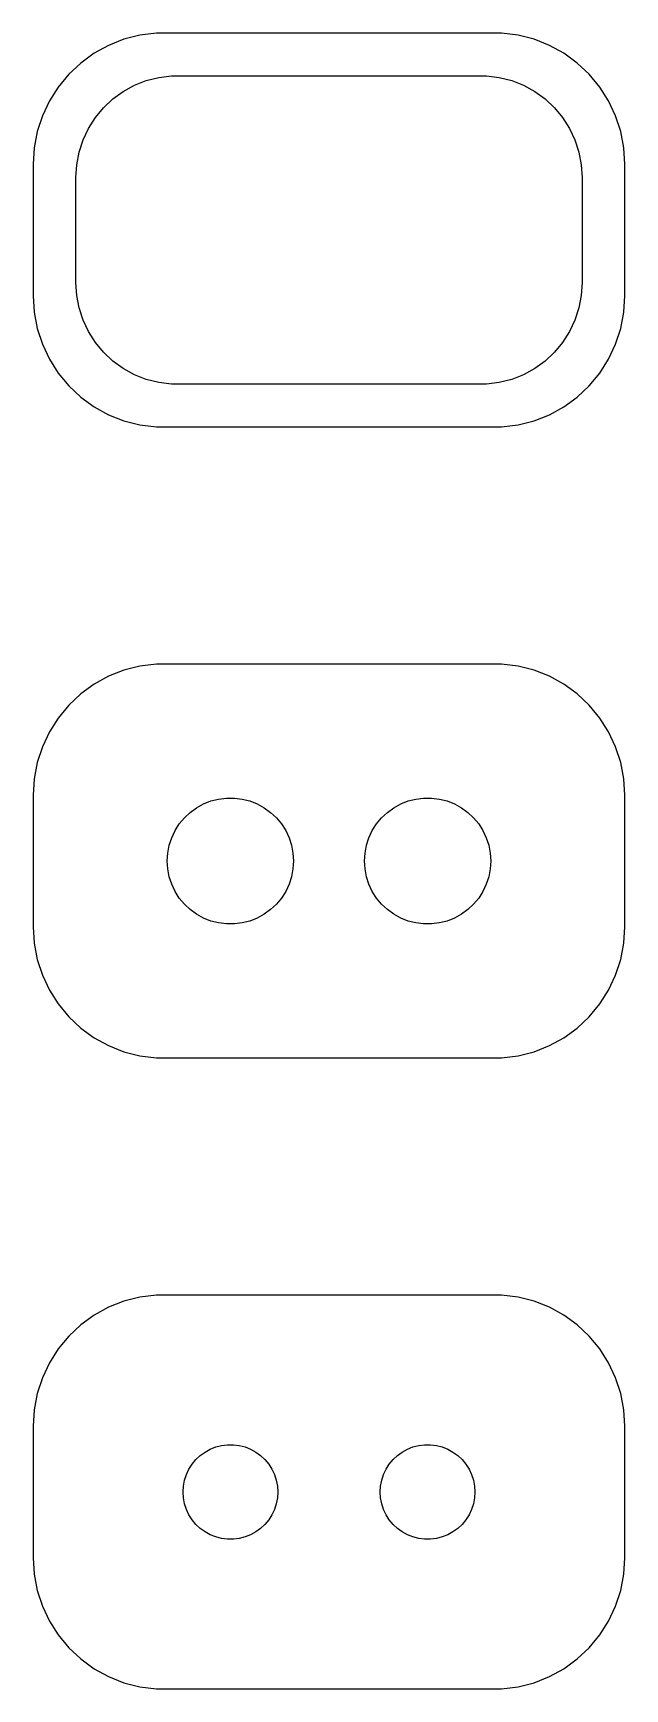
# Model space of a CAD drawing. Header units: metres. Extents: x -11.2 to 11.2, y 40.5 to 103.5.
import ezdxf

# ---------------------------------------------------------------- set-up
doc = ezdxf.new("R2010")
doc.units = ezdxf.units.M

msp = doc.modelspace()

# ---------------------------------------------------------------- linework, layer by layer
for p, q in [((-7.1869, 103.411), (-7.79507, 103.255)), ((-6.56395, 103.49), (-7.1869, 103.411)), ((6.56395, 103.49), (-6.56395, 103.49)), ((7.1869, 103.411), (6.56395, 103.49)), ((7.79507, 103.255), (7.1869, 103.411)), ((-8.92912, 102.722), (-9.43712, 102.353)), ((-8.37889, 103.024), (-8.92912, 102.722)), ((-7.79507, 103.255), (-8.37889, 103.024)), ((8.37889, 103.024), (7.79507, 103.255)), ((8.92912, 102.722), (8.37889, 103.024)), ((9.43712, 102.353), (8.92912, 102.722)), ((-9.43712, 102.353), (-9.89484, 101.923)), ((9.89484, 101.923), (9.43712, 102.353)), ((-10.2951, 101.439), (-10.6315, 100.909)), ((-9.89484, 101.923), (-10.2951, 101.439)), ((-7.82506, 101.27), (-7.39888, 101.504)), ((-7.39888, 101.504), (-6.9467, 101.683)), ((-6.9467, 101.683), (-6.47565, 101.804)), ((-6.47565, 101.804), (-5.99316, 101.865)), ((-5.99316, 101.865), (5.99316, 101.865)), ((5.99316, 101.865), (6.47565, 101.804)), ((6.47565, 101.804), (6.9467, 101.683)), ((6.9467, 101.683), (7.39888, 101.504)), ((7.39888, 101.504), (7.82506, 101.27)), ((10.2951, 101.439), (9.89484, 101.923)), ((10.6315, 100.909), (10.2951, 101.439)), ((-10.6315, 100.909), (-10.8989, 100.341)), ((-8.57301, 100.651), (-8.21851, 100.984)), ((-8.21851, 100.984), (-7.82506, 101.27)), ((7.82506, 101.27), (8.21851, 100.984)), ((8.21851, 100.984), (8.57301, 100.651)), ((10.8989, 100.341), (10.6315, 100.909)), ((-10.8989, 100.341), (-11.0929, 99.7434)), ((-9.1436, 99.8656), (-8.88301, 100.276)), ((-8.88301, 100.276), (-8.57301, 100.651)), ((8.57301, 100.651), (8.88301, 100.276)), ((8.88301, 100.276), (9.1436, 99.8656)), ((11.0929, 99.7434), (10.8989, 100.341)), ((-11.0929, 99.7434), (-11.2106, 99.1267)), ((-9.35068, 99.4256), (-9.1436, 99.8656)), ((9.1436, 99.8656), (9.35068, 99.4256)), ((11.2106, 99.1267), (11.0929, 99.7434)), ((-11.2106, 99.1267), (-11.25, 98.5)), ((-9.59209, 98.4854), (-9.50096, 98.9631)), ((-9.50096, 98.9631), (-9.35068, 99.4256)), ((9.35068, 99.4256), (9.50096, 98.9631)), ((9.50096, 98.9631), (9.59209, 98.4854)), ((11.25, 98.5), (11.2106, 99.1267)), ((-11.25, 98.5), (-11.25, 93.5)), ((-9.62262, 98), (-9.59209, 98.4854)), ((9.59209, 98.4854), (9.62262, 98)), ((11.25, 93.5), (11.25, 98.5)), ((-9.62262, 94), (-9.62262, 98)), ((9.62262, 98), (9.62262, 94)), ((-9.59209, 93.5146), (-9.62262, 94)), ((9.62262, 94), (9.59209, 93.5146)), ((-11.25, 93.5), (-11.2106, 92.8733)), ((-9.50096, 93.0369), (-9.59209, 93.5146)), ((9.59209, 93.5146), (9.50096, 93.0369)), ((11.2106, 92.8733), (11.25, 93.5)), ((-11.2106, 92.8733), (-11.0929, 92.2566)), ((-9.35068, 92.5744), (-9.50096, 93.0369)), ((9.50096, 93.0369), (9.35068, 92.5744)), ((11.0929, 92.2566), (11.2106, 92.8733)), ((-11.0929, 92.2566), (-10.8989, 91.6594)), ((-9.1436, 92.1344), (-9.35068, 92.5744)), ((-8.88301, 91.7237), (-9.1436, 92.1344)), ((9.1436, 92.1344), (8.88301, 91.7237)), ((9.35068, 92.5744), (9.1436, 92.1344)), ((10.8989, 91.6594), (11.0929, 92.2566)), ((-10.8989, 91.6594), (-10.6315, 91.0912)), ((-8.57301, 91.349), (-8.88301, 91.7237)), ((-8.21851, 91.0161), (-8.57301, 91.349)), ((8.57301, 91.349), (8.21851, 91.0161)), ((8.88301, 91.7237), (8.57301, 91.349)), ((10.6315, 91.0912), (10.8989, 91.6594)), ((-10.6315, 91.0912), (-10.2951, 90.5611)), ((-7.82506, 90.7302), (-8.21851, 91.0161)), ((-7.39888, 90.4959), (-7.82506, 90.7302)), ((7.82506, 90.7302), (7.39888, 90.4959)), ((8.21851, 91.0161), (7.82506, 90.7302)), ((10.2951, 90.5611), (10.6315, 91.0912)), ((-10.2951, 90.5611), (-9.89484, 90.0773)), ((-9.89484, 90.0773), (-9.43712, 89.6474)), ((-6.9467, 90.3169), (-7.39888, 90.4959)), ((-6.47565, 90.196), (-6.9467, 90.3169)), ((-5.99316, 90.135), (-6.47565, 90.196)), ((5.99316, 90.135), (-5.99316, 90.135)), ((6.47565, 90.196), (5.99316, 90.135)), ((6.9467, 90.3169), (6.47565, 90.196)), ((7.39888, 90.4959), (6.9467, 90.3169)), ((9.43712, 89.6474), (9.89484, 90.0773)), ((9.89484, 90.0773), (10.2951, 90.5611)), ((-9.43712, 89.6474), (-8.92912, 89.2784)), ((8.92912, 89.2784), (9.43712, 89.6474)), ((-8.92912, 89.2784), (-8.37889, 88.9759)), ((-8.37889, 88.9759), (-7.79507, 88.7447)), ((7.79507, 88.7447), (8.37889, 88.9759)), ((8.37889, 88.9759), (8.92912, 89.2784)), ((-7.79507, 88.7447), (-7.1869, 88.5886)), ((-7.1869, 88.5886), (-6.56395, 88.5099)), ((-6.56395, 88.5099), (6.56395, 88.5099)), ((6.56395, 88.5099), (7.1869, 88.5886)), ((7.1869, 88.5886), (7.79507, 88.7447)), ((-7.1869, 79.4114), (-7.79507, 79.2553)), ((-6.56395, 79.4901), (-7.1869, 79.4114)), ((6.56395, 79.4901), (-6.56395, 79.4901)), ((7.1869, 79.4114), (6.56395, 79.4901)), ((7.79507, 79.2553), (7.1869, 79.4114)), ((-8.37889, 79.0241), (-8.92912, 78.7216)), ((-7.79507, 79.2553), (-8.37889, 79.0241)), ((8.37889, 79.0241), (7.79507, 79.2553)), ((8.92912, 78.7216), (8.37889, 79.0241)), ((-9.43712, 78.3526), (-9.89484, 77.9227)), ((-8.92912, 78.7216), (-9.43712, 78.3526)), ((9.43712, 78.3526), (8.92912, 78.7216)), ((9.89484, 77.9227), (9.43712, 78.3526)), ((-9.89484, 77.9227), (-10.2951, 77.4389)), ((10.2951, 77.4389), (9.89484, 77.9227)), ((-10.6315, 76.9088), (-10.8989, 76.3406)), ((-10.2951, 77.4389), (-10.6315, 76.9088)), ((10.6315, 76.9088), (10.2951, 77.4389)), ((10.8989, 76.3406), (10.6315, 76.9088)), ((-10.8989, 76.3406), (-11.0929, 75.7434)), ((11.0929, 75.7434), (10.8989, 76.3406)), ((-11.0929, 75.7434), (-11.2106, 75.1267)), ((11.2106, 75.1267), (11.0929, 75.7434)), ((-11.2106, 75.1267), (-11.25, 74.5)), ((11.25, 74.5), (11.2106, 75.1267)), ((-11.25, 74.5), (-11.25, 69.5)), ((-4.49164, 74.2825), (-4.19971, 74.3575)), ((-4.19971, 74.3575), (-3.9007, 74.3953)), ((-3.9007, 74.3953), (-3.59929, 74.3953)), ((-3.59929, 74.3953), (-3.30028, 74.3575)), ((-3.30028, 74.3575), (-3.00835, 74.2825)), ((3.00835, 74.2825), (3.30028, 74.3575)), ((3.30028, 74.3575), (3.59929, 74.3953)), ((3.59929, 74.3953), (3.9007, 74.3953)), ((3.9007, 74.3953), (4.19971, 74.3575)), ((4.19971, 74.3575), (4.49164, 74.2825)), ((11.25, 69.5), (11.25, 74.5)), ((-5.49951, 73.6429), (-5.27982, 73.8492)), ((-5.27982, 73.8492), (-5.03598, 74.0264)), ((-5.03598, 74.0264), (-4.77187, 74.1716)), ((-4.77187, 74.1716), (-4.49164, 74.2825)), ((-3.00835, 74.2825), (-2.72812, 74.1716)), ((-2.72812, 74.1716), (-2.464, 74.0264)), ((-2.464, 74.0264), (-2.22017, 73.8492)), ((-2.22017, 73.8492), (-2.00047, 73.6429)), ((2.00047, 73.6429), (2.22017, 73.8492)), ((2.22017, 73.8492), (2.464, 74.0264)), ((2.464, 74.0264), (2.72812, 74.1716)), ((2.72812, 74.1716), (3.00835, 74.2825)), ((4.49164, 74.2825), (4.77187, 74.1716)), ((4.77187, 74.1716), (5.03598, 74.0264)), ((5.03598, 74.0264), (5.27982, 73.8492)), ((5.27982, 73.8492), (5.49951, 73.6429)), ((-5.98146, 72.8835), (-5.85313, 73.1562)), ((-5.85313, 73.1562), (-5.69164, 73.4107)), ((-5.69164, 73.4107), (-5.49951, 73.6429)), ((-2.00047, 73.6429), (-1.80835, 73.4107)), ((-1.80835, 73.4107), (-1.64685, 73.1562)), ((-1.64685, 73.1562), (-1.51852, 72.8835)), ((1.51852, 72.8835), (1.64685, 73.1562)), ((1.64685, 73.1562), (1.80835, 73.4107)), ((1.80835, 73.4107), (2.00047, 73.6429)), ((5.49951, 73.6429), (5.69164, 73.4107)), ((5.69164, 73.4107), (5.85313, 73.1562)), ((5.85313, 73.1562), (5.98146, 72.8835)), ((-6.13107, 72.3008), (-6.07458, 72.5968)), ((-6.07458, 72.5968), (-5.98146, 72.8835)), ((-1.51852, 72.8835), (-1.4254, 72.5968)), ((-1.4254, 72.5968), (-1.36891, 72.3008)), ((1.36891, 72.3008), (1.4254, 72.5968)), ((1.4254, 72.5968), (1.51852, 72.8835)), ((5.98146, 72.8835), (6.07458, 72.5968)), ((6.07458, 72.5968), (6.13107, 72.3008)), ((-6.14999, 72), (-6.13107, 72.3008)), ((-6.13107, 71.6992), (-6.14999, 72)), ((-1.36891, 72.3008), (-1.34999, 72)), ((-1.34999, 72), (-1.36891, 71.6992)), ((1.34999, 72), (1.36891, 72.3008)), ((1.36891, 71.6992), (1.34999, 72)), ((6.13107, 72.3008), (6.14999, 72)), ((6.14999, 72), (6.13107, 71.6992)), ((-6.07458, 71.4032), (-6.13107, 71.6992)), ((-5.98146, 71.1165), (-6.07458, 71.4032)), ((-1.4254, 71.4032), (-1.51852, 71.1165)), ((-1.36891, 71.6992), (-1.4254, 71.4032)), ((1.4254, 71.4032), (1.36891, 71.6992)), ((1.51852, 71.1165), (1.4254, 71.4032)), ((6.07458, 71.4032), (5.98146, 71.1165)), ((6.13107, 71.6992), (6.07458, 71.4032)), ((-5.85313, 70.8438), (-5.98146, 71.1165)), ((-5.69164, 70.5893), (-5.85313, 70.8438)), ((-5.49951, 70.3571), (-5.69164, 70.5893)), ((-1.80835, 70.5893), (-2.00047, 70.3571)), ((-1.64685, 70.8438), (-1.80835, 70.5893)), ((-1.51852, 71.1165), (-1.64685, 70.8438)), ((1.64685, 70.8438), (1.51852, 71.1165)), ((1.80835, 70.5893), (1.64685, 70.8438)), ((2.00047, 70.3571), (1.80835, 70.5893)), ((5.69164, 70.5893), (5.49951, 70.3571)), ((5.85313, 70.8438), (5.69164, 70.5893)), ((5.98146, 71.1165), (5.85313, 70.8438)), ((-5.27982, 70.1508), (-5.49951, 70.3571)), ((-5.03598, 69.9736), (-5.27982, 70.1508)), ((-4.77187, 69.8284), (-5.03598, 69.9736)), ((-2.464, 69.9736), (-2.72812, 69.8284)), ((-2.22017, 70.1508), (-2.464, 69.9736)), ((-2.00047, 70.3571), (-2.22017, 70.1508)), ((2.22017, 70.1508), (2.00047, 70.3571)), ((2.464, 69.9736), (2.22017, 70.1508)), ((2.72812, 69.8284), (2.464, 69.9736)), ((5.03598, 69.9736), (4.77187, 69.8284)), ((5.27982, 70.1508), (5.03598, 69.9736)), ((5.49951, 70.3571), (5.27982, 70.1508)), ((-11.25, 69.5), (-11.2106, 68.8733)), ((-4.49164, 69.7175), (-4.77187, 69.8284)), ((-4.19971, 69.6425), (-4.49164, 69.7175)), ((-3.9007, 69.6047), (-4.19971, 69.6425)), ((-3.59929, 69.6047), (-3.9007, 69.6047)), ((-3.30028, 69.6425), (-3.59929, 69.6047)), ((-3.00835, 69.7175), (-3.30028, 69.6425)), ((-2.72812, 69.8284), (-3.00835, 69.7175)), ((3.00835, 69.7175), (2.72812, 69.8284)), ((3.30028, 69.6425), (3.00835, 69.7175)), ((3.59929, 69.6047), (3.30028, 69.6425)), ((3.9007, 69.6047), (3.59929, 69.6047)), ((4.19971, 69.6425), (3.9007, 69.6047)), ((4.49164, 69.7175), (4.19971, 69.6425)), ((4.77187, 69.8284), (4.49164, 69.7175)), ((11.2106, 68.8733), (11.25, 69.5)), ((-11.2106, 68.8733), (-11.0929, 68.2566)), ((11.0929, 68.2566), (11.2106, 68.8733)), ((-11.0929, 68.2566), (-10.8989, 67.6594)), ((10.8989, 67.6594), (11.0929, 68.2566)), ((-10.8989, 67.6594), (-10.6315, 67.0912)), ((10.6315, 67.0912), (10.8989, 67.6594)), ((-10.6315, 67.0912), (-10.2951, 66.5611)), ((10.2951, 66.5611), (10.6315, 67.0912)), ((-10.2951, 66.5611), (-9.89484, 66.0773)), ((9.89484, 66.0773), (10.2951, 66.5611)), ((-9.89484, 66.0773), (-9.43712, 65.6474)), ((-9.43712, 65.6474), (-8.92912, 65.2784)), ((8.92912, 65.2784), (9.43712, 65.6474)), ((9.43712, 65.6474), (9.89484, 66.0773)), ((-8.92912, 65.2784), (-8.37889, 64.9759)), ((-8.37889, 64.9759), (-7.79507, 64.7447)), ((7.79507, 64.7447), (8.37889, 64.9759)), ((8.37889, 64.9759), (8.92912, 65.2784)), ((-7.79507, 64.7447), (-7.1869, 64.5886)), ((-7.1869, 64.5886), (-6.56395, 64.5099)), ((-6.56395, 64.5099), (6.56395, 64.5099)), ((6.56395, 64.5099), (7.1869, 64.5886)), ((7.1869, 64.5886), (7.79507, 64.7447)), ((-6.56395, 55.4901), (-7.1869, 55.4114)), ((6.56395, 55.4901), (-6.56395, 55.4901)), ((7.1869, 55.4114), (6.56395, 55.4901)), ((-8.37889, 55.0241), (-8.92912, 54.7216)), ((-7.79507, 55.2553), (-8.37889, 55.0241)), ((-7.1869, 55.4114), (-7.79507, 55.2553)), ((7.79507, 55.2553), (7.1869, 55.4114)), ((8.37889, 55.0241), (7.79507, 55.2553)), ((8.92912, 54.7216), (8.37889, 55.0241)), ((-9.43712, 54.3526), (-9.89484, 53.9227)), ((-8.92912, 54.7216), (-9.43712, 54.3526)), ((9.43712, 54.3526), (8.92912, 54.7216)), ((9.89484, 53.9227), (9.43712, 54.3526)), ((-9.89484, 53.9227), (-10.2951, 53.4389)), ((10.2951, 53.4389), (9.89484, 53.9227)), ((-10.6315, 52.9088), (-10.8989, 52.3406)), ((-10.2951, 53.4389), (-10.6315, 52.9088)), ((10.6315, 52.9088), (10.2951, 53.4389)), ((10.8989, 52.3406), (10.6315, 52.9088)), ((-10.8989, 52.3406), (-11.0929, 51.7434)), ((11.0929, 51.7434), (10.8989, 52.3406)), ((-11.0929, 51.7434), (-11.2106, 51.1267)), ((11.2106, 51.1267), (11.0929, 51.7434)), ((-11.2106, 51.1267), (-11.25, 50.5)), ((11.25, 50.5), (11.2106, 51.1267)), ((-11.25, 50.5), (-11.25, 45.5)), ((11.25, 45.5), (11.25, 50.5)), ((-4.30623, 49.7119), (-4.08728, 49.7681)), ((-4.08728, 49.7681), (-3.86302, 49.7964)), ((-3.86302, 49.7964), (-3.63696, 49.7964)), ((-3.63696, 49.7964), (-3.4127, 49.7681)), ((-3.4127, 49.7681), (-3.19376, 49.7119)), ((3.19376, 49.7119), (3.4127, 49.7681)), ((3.4127, 49.7681), (3.63696, 49.7964)), ((3.63696, 49.7964), (3.86302, 49.7964)), ((3.86302, 49.7964), (4.08728, 49.7681)), ((4.08728, 49.7681), (4.30623, 49.7119)), ((-5.20622, 49.058), (-5.06213, 49.2322)), ((-5.06213, 49.2322), (-4.89735, 49.3869)), ((-4.89735, 49.3869), (-4.71448, 49.5198)), ((-4.71448, 49.5198), (-4.51639, 49.6287)), ((-4.51639, 49.6287), (-4.30623, 49.7119)), ((-3.19376, 49.7119), (-2.9836, 49.6287)), ((-2.9836, 49.6287), (-2.78551, 49.5198)), ((-2.78551, 49.5198), (-2.60263, 49.3869)), ((-2.60263, 49.3869), (-2.43785, 49.2322)), ((-2.43785, 49.2322), (-2.29376, 49.058)), ((2.29376, 49.058), (2.43785, 49.2322)), ((2.43785, 49.2322), (2.60263, 49.3869)), ((2.60263, 49.3869), (2.78551, 49.5198)), ((2.78551, 49.5198), (2.9836, 49.6287)), ((2.9836, 49.6287), (3.19376, 49.7119)), ((4.30623, 49.7119), (4.51639, 49.6287)), ((4.51639, 49.6287), (4.71448, 49.5198)), ((4.71448, 49.5198), (4.89735, 49.3869)), ((4.89735, 49.3869), (5.06213, 49.2322)), ((5.06213, 49.2322), (5.20622, 49.058)), ((-5.49344, 48.4476), (-5.42358, 48.6626)), ((-5.42358, 48.6626), (-5.32735, 48.8671)), ((-5.32735, 48.8671), (-5.20622, 49.058)), ((-2.29376, 49.058), (-2.17264, 48.8671)), ((-2.17264, 48.8671), (-2.0764, 48.6626)), ((-2.0764, 48.6626), (-2.00655, 48.4476)), ((2.00655, 48.4476), (2.0764, 48.6626)), ((2.0764, 48.6626), (2.17264, 48.8671)), ((2.17264, 48.8671), (2.29376, 49.058)), ((5.20622, 49.058), (5.32735, 48.8671)), ((5.32735, 48.8671), (5.42358, 48.6626)), ((5.42358, 48.6626), (5.49344, 48.4476)), ((-5.54999, 48), (-5.5358, 48.2256)), ((-5.5358, 47.7744), (-5.54999, 48)), ((-5.5358, 48.2256), (-5.49344, 48.4476)), ((-2.00655, 48.4476), (-1.96419, 48.2256)), ((-1.96419, 48.2256), (-1.95, 48)), ((-1.95, 48), (-1.96419, 47.7744)), ((1.95, 48), (1.96419, 48.2256)), ((1.96419, 47.7744), (1.95, 48)), ((1.96419, 48.2256), (2.00655, 48.4476)), ((5.49344, 48.4476), (5.5358, 48.2256)), ((5.5358, 48.2256), (5.54999, 48)), ((5.54999, 48), (5.5358, 47.7744)), ((-5.49344, 47.5524), (-5.5358, 47.7744)), ((-5.42358, 47.3374), (-5.49344, 47.5524)), ((-5.32735, 47.1329), (-5.42358, 47.3374)), ((-2.0764, 47.3374), (-2.17264, 47.1329)), ((-2.00655, 47.5524), (-2.0764, 47.3374)), ((-1.96419, 47.7744), (-2.00655, 47.5524)), ((2.00655, 47.5524), (1.96419, 47.7744)), ((2.0764, 47.3374), (2.00655, 47.5524)), ((2.17264, 47.1329), (2.0764, 47.3374)), ((5.42358, 47.3374), (5.32735, 47.1329)), ((5.49344, 47.5524), (5.42358, 47.3374)), ((5.5358, 47.7744), (5.49344, 47.5524)), ((-5.20622, 46.942), (-5.32735, 47.1329)), ((-5.06213, 46.7678), (-5.20622, 46.942)), ((-4.89735, 46.6131), (-5.06213, 46.7678)), ((-4.71448, 46.4802), (-4.89735, 46.6131)), ((-2.60263, 46.6131), (-2.78551, 46.4802)), ((-2.43785, 46.7678), (-2.60263, 46.6131)), ((-2.29376, 46.942), (-2.43785, 46.7678)), ((-2.17264, 47.1329), (-2.29376, 46.942)), ((2.29376, 46.942), (2.17264, 47.1329)), ((2.43785, 46.7678), (2.29376, 46.942)), ((2.60263, 46.6131), (2.43785, 46.7678)), ((2.78551, 46.4802), (2.60263, 46.6131)), ((4.89735, 46.6131), (4.71448, 46.4802)), ((5.06213, 46.7678), (4.89735, 46.6131)), ((5.20622, 46.942), (5.06213, 46.7678)), ((5.32735, 47.1329), (5.20622, 46.942)), ((-4.51639, 46.3713), (-4.71448, 46.4802)), ((-4.30623, 46.2881), (-4.51639, 46.3713)), ((-4.08728, 46.2319), (-4.30623, 46.2881)), ((-3.86302, 46.2036), (-4.08728, 46.2319)), ((-3.63696, 46.2036), (-3.86302, 46.2036)), ((-3.4127, 46.2319), (-3.63696, 46.2036)), ((-3.19376, 46.2881), (-3.4127, 46.2319)), ((-2.9836, 46.3713), (-3.19376, 46.2881)), ((-2.78551, 46.4802), (-2.9836, 46.3713)), ((2.9836, 46.3713), (2.78551, 46.4802)), ((3.19376, 46.2881), (2.9836, 46.3713)), ((3.4127, 46.2319), (3.19376, 46.2881)), ((3.63696, 46.2036), (3.4127, 46.2319)), ((3.86302, 46.2036), (3.63696, 46.2036)), ((4.08728, 46.2319), (3.86302, 46.2036)), ((4.30623, 46.2881), (4.08728, 46.2319)), ((4.51639, 46.3713), (4.30623, 46.2881)), ((4.71448, 46.4802), (4.51639, 46.3713)), ((-11.25, 45.5), (-11.2106, 44.8733)), ((11.2106, 44.8733), (11.25, 45.5)), ((-11.2106, 44.8733), (-11.0929, 44.2566)), ((11.0929, 44.2566), (11.2106, 44.8733)), ((-11.0929, 44.2566), (-10.8989, 43.6594)), ((10.8989, 43.6594), (11.0929, 44.2566)), ((-10.8989, 43.6594), (-10.6315, 43.0912)), ((10.6315, 43.0912), (10.8989, 43.6594)), ((-10.6315, 43.0912), (-10.2951, 42.5611)), ((10.2951, 42.5611), (10.6315, 43.0912)), ((-10.2951, 42.5611), (-9.89484, 42.0773)), ((9.89484, 42.0773), (10.2951, 42.5611)), ((-9.89484, 42.0773), (-9.43712, 41.6474)), ((-9.43712, 41.6474), (-8.92912, 41.2784)), ((8.92912, 41.2784), (9.43712, 41.6474)), ((9.43712, 41.6474), (9.89484, 42.0773)), ((-8.92912, 41.2784), (-8.37889, 40.9759)), ((-8.37889, 40.9759), (-7.79507, 40.7447)), ((7.79507, 40.7447), (8.37889, 40.9759)), ((8.37889, 40.9759), (8.92912, 41.2784)), ((-7.79507, 40.7447), (-7.1869, 40.5886)), ((-7.1869, 40.5886), (-6.56395, 40.5099)), ((-6.56395, 40.5099), (6.56395, 40.5099)), ((6.56395, 40.5099), (7.1869, 40.5886)), ((7.1869, 40.5886), (7.79507, 40.7447))]:
    msp.add_line(p, q)

doc.saveas('drawing.dxf')
